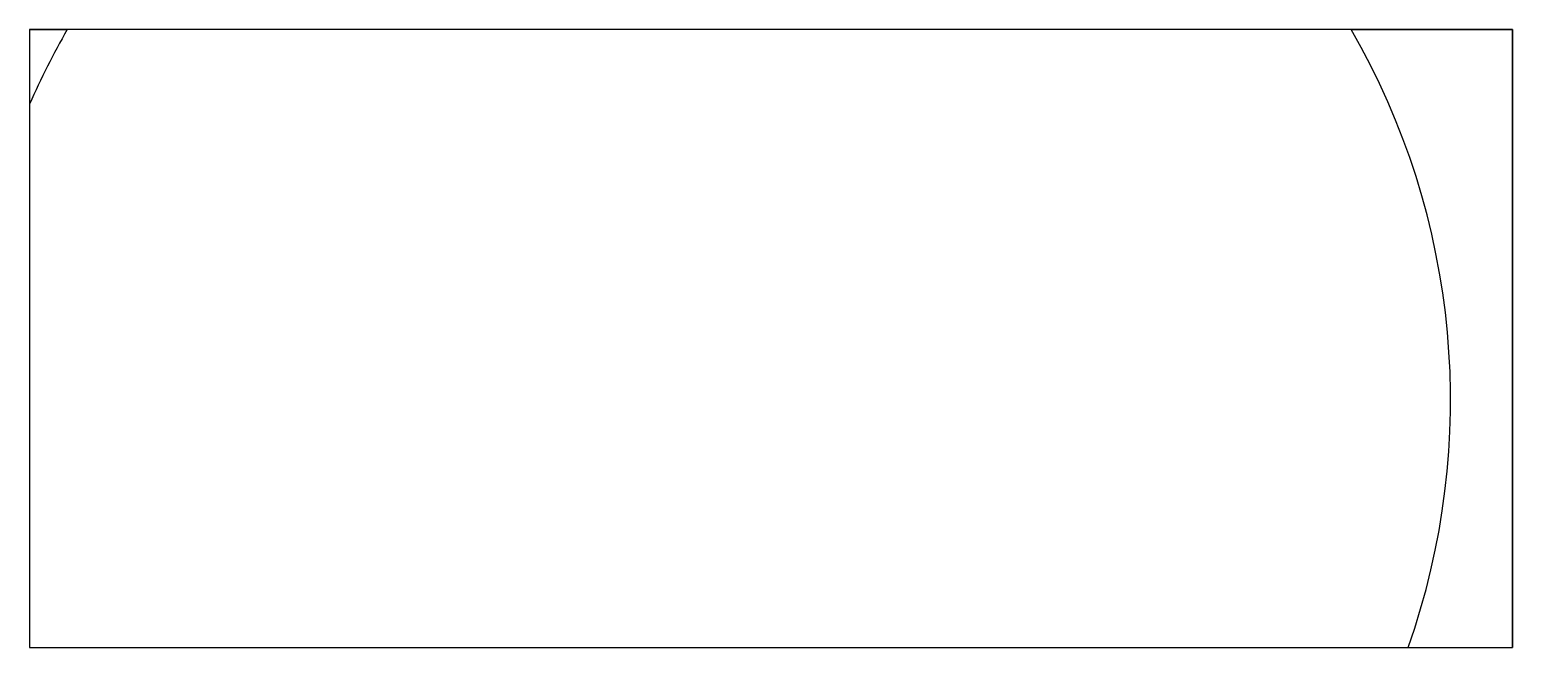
# Model space of a CAD drawing. Extents: x 0 to 12, y 0 to 5.
import ezdxf

# ---------------------------------------------------------------- set-up
doc = ezdxf.new("R2010")
doc.units = 0
doc.layers.get('0').update_dxf_attribs({"linetype": 'CONTINUOUS'})

# ---------------------------------------------------------------- blocks, each defined once
blk = doc.blocks.new('*U4')
at = {"color": 7}
for p, q in [((0, 5, 3), (0.303848, 5, 3)), ((0, 5), (0, 5, 3)), ((0, 5, 3), (0, 4.397916, 3)), ((0, 5), (0, 0)), ((12, 5), (0, 5)), ((10.696152, 5, 1), (0.303848, 5, 1)), ((0.303848, 5, 1), (0.303848, 5, 3)), ((10.696152, 5, 3), (12, 5, 3)), ((10.696152, 5, 1), (10.696152, 5, 3)), ((12, 5), (12, 5, 3)), ((12, 5, 3), (12, 0, 3)), ((12, 0), (12, 5)), ((0, 4.397916, 1), (0, 0, 1)), ((0, 4.397916, 1), (0, 4.397916, 3)), ((11.5, 2, 1), (11.5, 2, 3)), ((0, 0), (0, 0, 1)), ((0, 0), (12, 0)), ((0, 0, 1), (11.156854, 0, 1)), ((11.156854, 0, 3), (12, 0, 3)), ((11.156854, 0, 1), (11.156854, 0, 3)), ((12, 0, 3), (12, 0))]:
    blk.add_line(p, q, dxfattribs=at)
for centre, start, end in [((5.5, 2, 1), 150, 156.443536), ((5.5, 2, 3), 150, 156.443536), ((5.5, 2, 1), 340.528779, 30), ((5.5, 2, 3), 340.528779, 30)]:
    blk.add_arc(centre, 6, start, end, dxfattribs=at)

msp = doc.modelspace()

# ---------------------------------------------------------------- block references
msp.add_blockref('*U4', (0, 0))

doc.saveas('drawing.dxf')
